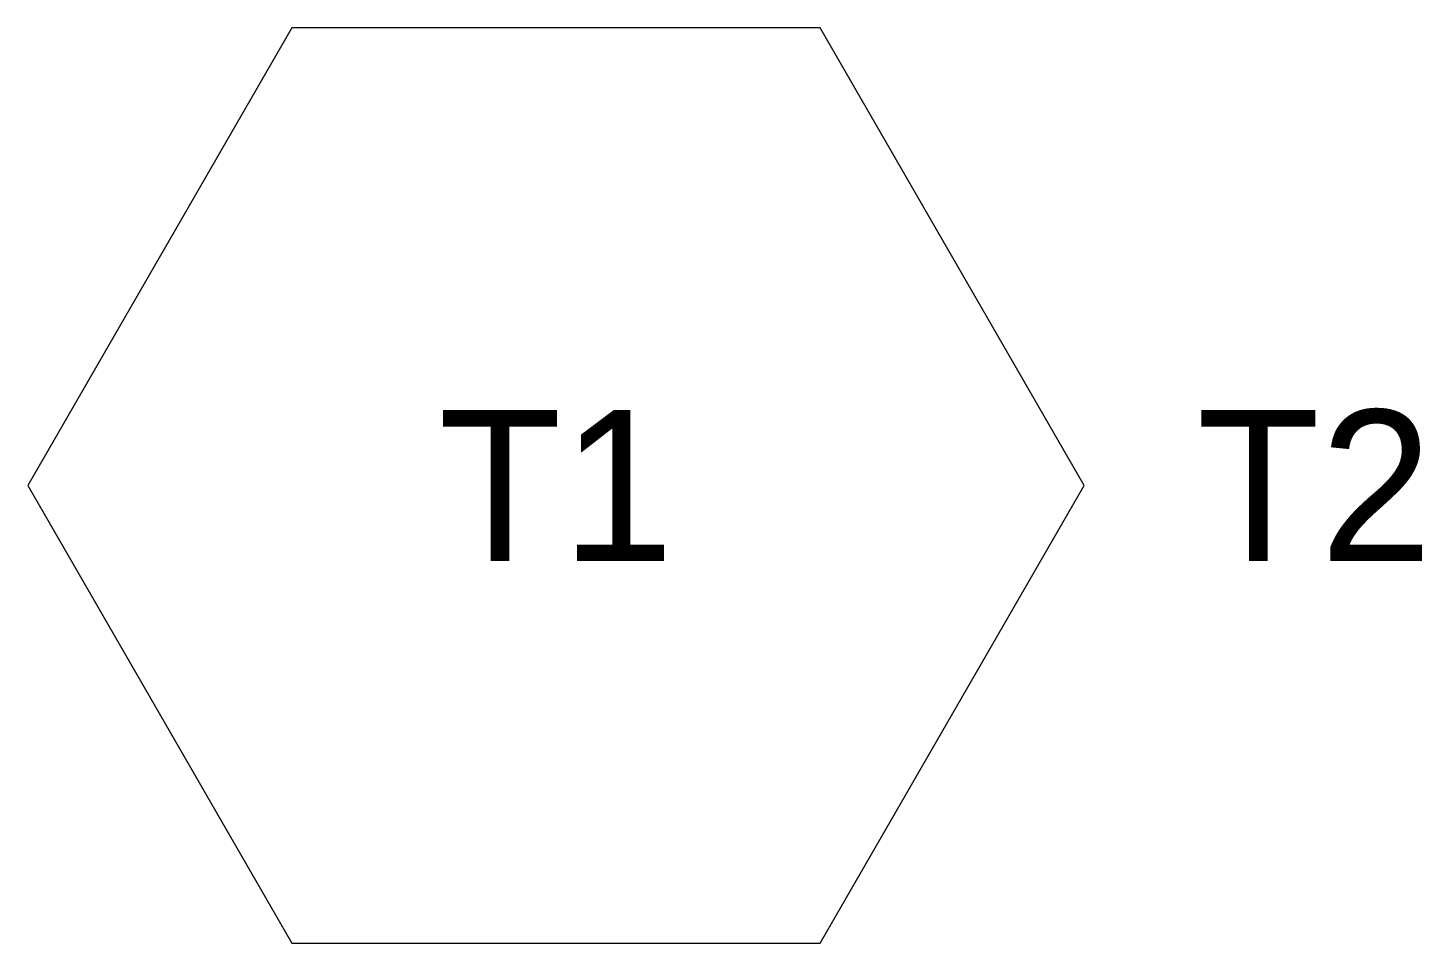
# Model space of a CAD drawing. Extents: x -3.5 to 5.74, y -3.03 to 3.03.
import ezdxf
from ezdxf.enums import TextEntityAlignment as Align

# ---------------------------------------------------------------- set-up
doc = ezdxf.new("R2010")
doc.units = 0
doc.header["$LTSCALE"] = 10
doc.header["$MEASUREMENT"] = 0
doc.layers.add('~-L18', color=7, linetype='Continuous')

msp = doc.modelspace()

# ---------------------------------------------------------------- linework, layer by layer
at = {"layer": '~-L18'}
msp.add_lwpolyline([(-1.75, 3.0311), (-3.5, 0), (-1.75, -3.0311), (1.75, -3.0311), (3.5, 0), (1.75, 3.0311)], close=True, dxfattribs=at)

# ---------------------------------------------------------------- texts
msp.add_attdef('T1', text='T1', height=1).set_placement((0, 0), align=Align.MIDDLE_CENTER)
msp.add_attdef('T2', text='T2', height=1).set_placement((4.2455, 0), align=Align.MIDDLE_LEFT)

doc.saveas('drawing.dxf')
